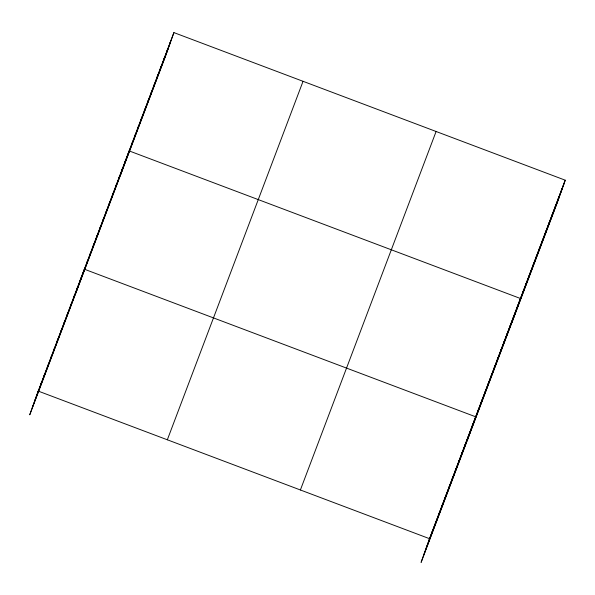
<?xml version="1.0" encoding="UTF-8"?>
<svg xmlns="http://www.w3.org/2000/svg" width="595" height="595" viewBox="0 0 595 595"><rect width="100%" height="100%" fill="white"/><g stroke="black" fill="none" stroke-linecap="round" stroke-linejoin="round"><path stroke-width="0.89" d="M40.668 384.69L41.494 382.369M43.963 375.981L44.789 373.667M47.258 367.279L48.083 364.958M50.553 358.569L51.378 356.249M53.848 349.86L54.673 347.547M57.142 341.158L57.968 338.838M60.445 332.449L61.263 330.136M63.739 323.747L64.565 321.426M67.034 315.038L67.86 312.725M70.329 306.336L71.155 304.015M73.624 297.626L74.449 295.313M76.919 288.925L77.744 286.604M80.213 280.215L81.039 277.902M75.892 292.911L84.334 269.193L475.68 416.805L467.239 440.523M86.714 263.057L87.532 260.744M89.912 254.608L90.737 252.295M93.11 246.159L93.936 243.846M96.308 237.71L97.134 235.389M99.506 229.261L100.332 226.94M102.704 220.812L103.53 218.491M105.903 212.363L106.728 210.042M109.101 203.914L109.926 201.593M112.299 195.458L113.124 193.144M115.497 187.008L116.323 184.695M118.703 178.56L119.528 176.246M121.901 170.111L122.726 167.797M125.099 161.662L125.924 159.341M120.673 174.61L129.122 150.892L520.469 298.504L512.02 322.222M131.495 144.763L132.321 142.443M134.693 136.315L135.519 133.994M137.891 127.858L138.717 125.545M141.089 119.409L141.915 117.096M144.287 110.96L145.113 108.647M147.486 102.511L148.311 100.198M150.691 94.062L151.517 91.742M153.889 85.613L154.715 83.293M157.087 77.164L157.913 74.844M160.286 68.715L161.111 66.395M163.484 60.266L164.309 57.946M166.682 51.81L167.507 49.497M169.88 43.361L170.706 41.048M173.904 32.599L165.462 56.309L29.75 414.797L38.199 391.079L429.538 538.691L421.096 562.401L556.801 203.921L565.25 180.203L173.904 32.599L37.373 393.392M432.007 532.302L432.833 529.981M435.309 523.593L436.135 521.272M438.604 514.883L439.43 512.57M441.899 506.181L442.725 503.861M445.194 497.472L446.019 495.159M448.489 488.77L449.314 486.45M451.784 480.061L452.609 477.748M455.078 471.359L455.904 469.038M458.381 462.65L459.199 460.337M461.675 453.948L462.501 451.627M464.97 445.238L465.796 442.918M468.265 436.529L469.091 434.216M471.56 427.827L472.385 425.507M478.053 410.669L478.878 408.356M481.251 402.22L482.076 399.907M484.456 393.771L485.275 391.451M487.655 385.322L488.48 383.002M490.853 376.873L491.678 374.553M494.051 368.424L494.876 366.103M497.249 359.975L498.075 357.654M500.447 351.519L501.273 349.205M503.645 343.07L504.471 340.757M506.843 334.621L507.669 332.308M510.041 326.172L510.867 323.851M513.24 317.723L514.065 315.402M516.445 309.274L517.263 306.953M522.841 292.376L523.667 290.055M526.039 283.919L526.865 281.606M529.238 275.47L530.063 273.157M532.436 267.021L533.261 264.708M535.634 258.572L536.459 256.259M538.832 250.123L539.658 247.803M542.03 241.674L542.856 239.354M545.228 233.225L546.054 230.905M548.434 224.776L549.252 222.456M551.632 216.32L552.457 214.007M554.83 207.871L555.656 205.558M558.028 199.422L558.854 197.109M561.226 190.973L562.052 188.66M34.852 400.457L170.564 41.977M32.264 407.731L167.976 49.251M167.336 439.787L303.048 81.307M300.393 489.975L436.105 131.495M429.538 538.691L565.25 180.203M428.712 541.004L564.424 182.524M426.198 548.069L561.911 189.589M423.61 555.343L559.322 196.863"/></g></svg>
